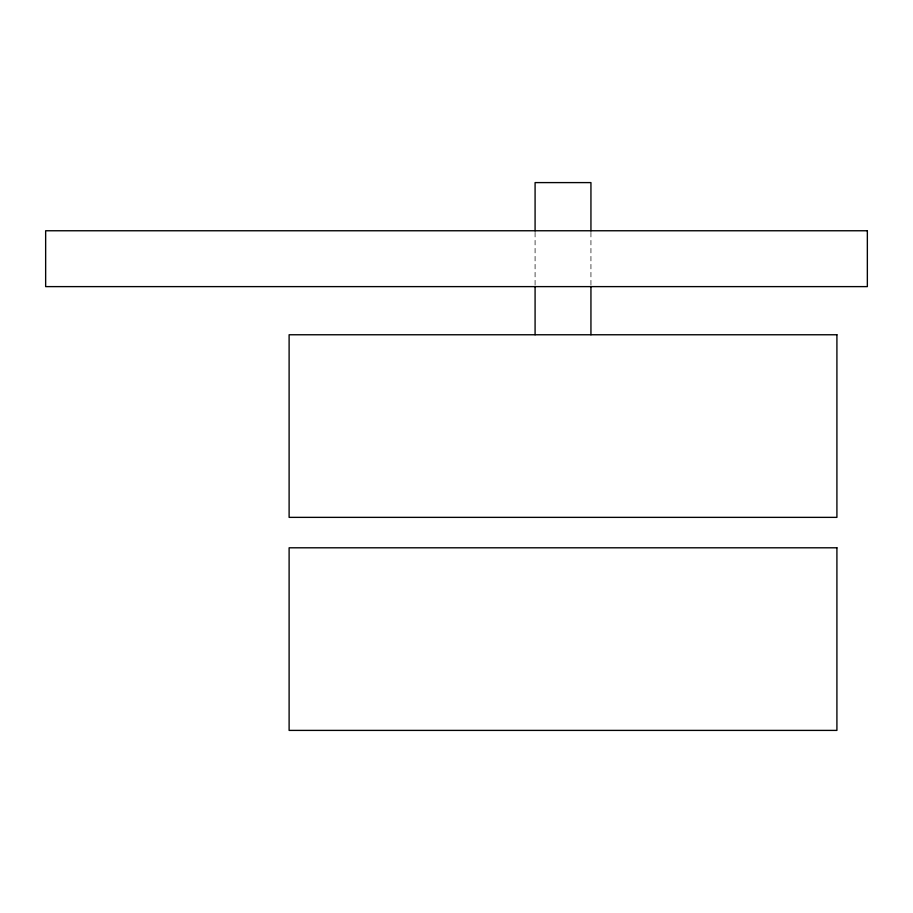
<?xml version="1.0" encoding="UTF-8"?>
<svg xmlns="http://www.w3.org/2000/svg" width="913" height="913" viewBox="0 0 913 913"><rect width="100%" height="100%" fill="white"/><g stroke="black" fill="none" stroke-linecap="round" stroke-linejoin="round"><path stroke-width="0.68" stroke-dasharray="4.57 3.42" d="M590.939 232.37L590.939 284.993M535.086 232.37L535.086 284.993"/><path stroke-width="1.37" d="M590.939 230.955L590.939 182.6L535.086 182.6L535.086 230.955M590.939 286.42L590.939 334.763M535.086 286.42L535.086 334.763M867.35 230.761L45.65 230.761L45.65 286.614L867.35 286.614L867.35 230.761M836.913 334.763L289.113 334.763L289.113 517.363L836.913 517.363L836.913 334.763M836.913 547.8L289.113 547.8L289.113 730.4L836.913 730.4L836.913 547.8"/></g></svg>
